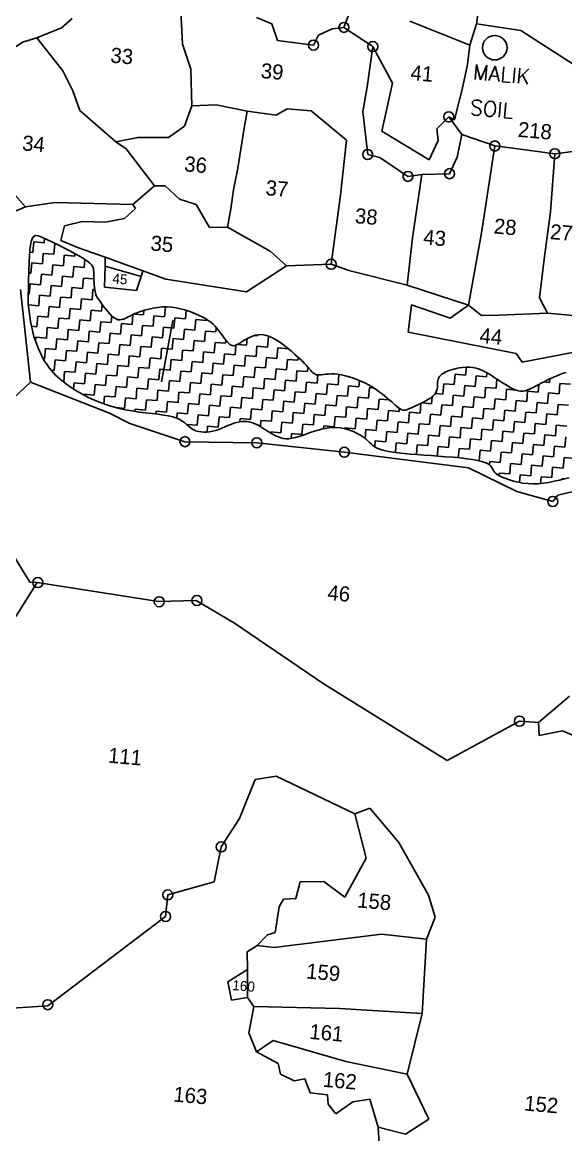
# Model space of a CAD drawing. Header units: metres. Extents: x 333510 to 337908, y 1785719 to 1790014.
# Drawn here: x 334578 to 335226, y 1787283 to 1788609 of the extents above; entities that cross this region are included whole.
import ezdxf

# ---------------------------------------------------------------- set-up
doc = ezdxf.new("R2010")
doc.units = ezdxf.units.M
doc.header["$MEASUREMENT"] = 0
for name, color, linetype in [('OFF', 1, 'Continuous'), ('POLY_HATCH', 12, 'Continuous'), ('POLY_PARCEL', 6, 'Continuous'), ('POLY_WATER', 4, 'Continuous'), ('SYM_ARROW', 1, 'Continuous'), ('TEXT_MAPIN', 7, 'Continuous'), ('TEXT_PARCEL', 7, 'Continuous')]:
    doc.layers.add(name, color=color, linetype=linetype)
doc.styles.get("Standard").update_dxf_attribs({"font": 'simplex.shx'})
doc.styles.add('TEXT_MAP', font='', dxfattribs={"height": 0.3})
doc.styles.get('TEXT_MAP').set_extended_font_data('Kruti Dev 050')

msp = doc.modelspace()

# ---------------------------------------------------------------- linework, layer by layer
for centre, radius in [((334961.3, 1788603), 5.98), ((335141.1, 1788578.8), 14.6), ((334925, 1788581.9), 5.98), ((334995.7, 1788580.1), 5.98), ((335086.2, 1788496.3), 5.98), ((335141.1, 1788461.6), 5.98), ((334989.6, 1788451.4), 5.98), ((335212.7, 1788452.4), 5.98), ((335087.2, 1788428.6), 5.98), ((335037.6, 1788425.4), 5.98), ((334946, 1788320.6), 5.98), ((334771.8, 1788109.1), 5.98), ((334857.5, 1788107.8), 5.98), ((334961.8, 1788096.5), 5.98), ((335210.2, 1788037.8), 5.98), ((334596.4, 1787941.1), 5.98), ((334741.1, 1787918.3), 5.98), ((334786, 1787919.8), 5.98), ((335170.6, 1787775.9), 5.98), ((334815, 1787626.1), 5.98), ((334751.3, 1787568.8), 5.98), ((334748.7, 1787543), 5.98), ((334608.2, 1787437.9), 5.98)]:
    msp.add_circle(centre, radius)
at = {"layer": 'OFF'}
msp.add_line((334561.5, 1788380.4), (334581.6, 1788389.2), dxfattribs=at)
at = {"layer": 'POLY_HATCH'}
for p, q in [((334590.6, 1788353), (334593.5, 1788355)), ((334593.5, 1788355), (334597.2, 1788354.6)), ((334597.2, 1788354.6), (334601.8, 1788352.6)), ((334586.9, 1788338), (334588.5, 1788347.7)), ((334588.5, 1788347.7), (334590.6, 1788353)), ((334601.8, 1788352.6), (334607.3, 1788350)), ((334607.3, 1788350), (334613.7, 1788347)), ((334613.7, 1788347), (334620.5, 1788343.7)), ((334620.5, 1788343.7), (334627.5, 1788340.2)), ((334585.9, 1788323), (334586.9, 1788338)), ((334627.5, 1788340.2), (334634.5, 1788336.6)), ((334634.5, 1788336.6), (334641, 1788333.1)), ((334641, 1788333.1), (334647, 1788329.7)), ((334647, 1788329.7), (334652, 1788326.7)), ((334585.1, 1788301.7), (334585.9, 1788323)), ((334652, 1788326.7), (334655.9, 1788324)), ((334655.9, 1788324), (334658.8, 1788321.6)), ((334658.8, 1788321.6), (334660.7, 1788319.5)), ((334660.7, 1788319.5), (334662, 1788317.5)), ((334662, 1788317.5), (334662.7, 1788315.5)), ((334662.7, 1788315.5), (334662.9, 1788313.6)), ((334584.7, 1788273.3), (334585.1, 1788301.7)), ((334662.9, 1788313.6), (334663, 1788311.5)), ((334663, 1788311.5), (334663, 1788309.3)), ((334663, 1788309.3), (334663, 1788306.8)), ((334663, 1788306.8), (334663.1, 1788304.1)), ((334663.1, 1788304.1), (334663.2, 1788301.3)), ((334663.2, 1788301.3), (334663.4, 1788298.5)), ((334663.4, 1788298.5), (334663.7, 1788295.6)), ((334663.7, 1788295.6), (334664, 1788293)), ((334664, 1788293), (334664.3, 1788290.5)), ((334664.3, 1788290.5), (334664.7, 1788288.2)), ((334664.7, 1788288.2), (334665.1, 1788286.4)), ((334665.1, 1788286.4), (334665.5, 1788284.7)), ((334665.5, 1788284.7), (334666.1, 1788283.3)), ((334666.1, 1788283.3), (334666.7, 1788281.9)), ((334666.7, 1788281.9), (334667.5, 1788280.5)), ((334667.5, 1788280.5), (334668.6, 1788278.9)), ((334668.6, 1788278.9), (334669.8, 1788277.2)), ((334669.8, 1788277.2), (334671.4, 1788275.1)), ((334671.4, 1788275.1), (334673.2, 1788272.6)), ((334587.6, 1788252.2), (334584.7, 1788273.3)), ((334673.2, 1788272.6), (334675.2, 1788269.9)), ((334675.2, 1788269.9), (334677.5, 1788267)), ((334677.5, 1788267), (334679.9, 1788264.1)), ((334679.9, 1788264.1), (334682.3, 1788261.4)), ((334682.3, 1788261.4), (334684.8, 1788258.9)), ((334707, 1788259.3), (334710.5, 1788261)), ((334710.5, 1788261), (334714.5, 1788262.6)), ((334714.5, 1788262.6), (334718.9, 1788264.3)), ((334718.9, 1788264.3), (334723.6, 1788265.8)), ((334723.6, 1788265.8), (334728.7, 1788267.2)), ((334728.7, 1788267.2), (334734, 1788268.3)), ((334734, 1788268.3), (334739.4, 1788269.2)), ((334739.4, 1788269.2), (334744.9, 1788269.7)), ((334744.9, 1788269.7), (334750.4, 1788269.8)), ((334750.4, 1788269.8), (334755.9, 1788269.4)), ((334755.9, 1788269.4), (334761.2, 1788268.7)), ((334761.2, 1788268.7), (334766.4, 1788267.6)), ((334766.4, 1788267.6), (334771.5, 1788266.3)), ((334771.5, 1788266.3), (334776.3, 1788264.7)), ((334776.3, 1788264.7), (334780.8, 1788263.1)), ((334780.8, 1788263.1), (334785, 1788261.3)), ((334785, 1788261.3), (334788.8, 1788259.6)), ((334591.8, 1788234.4), (334587.6, 1788252.2)), ((334684.8, 1788258.9), (334687.3, 1788256.9)), ((334687.3, 1788256.9), (334689.7, 1788255.4)), ((334689.7, 1788255.4), (334691.9, 1788254.5)), ((334691.9, 1788254.5), (334694.1, 1788254.3)), ((334694.1, 1788254.3), (334696.3, 1788254.6)), ((334696.3, 1788254.6), (334698.6, 1788255.3)), ((334698.6, 1788255.3), (334701.1, 1788256.4)), ((334701.1, 1788256.4), (334703.9, 1788257.8)), ((334703.9, 1788257.8), (334707, 1788259.3)), ((334788.8, 1788259.6), (334792.3, 1788257.9)), ((334792.3, 1788257.9), (334795.4, 1788256.2)), ((334795.4, 1788256.2), (334798.2, 1788254.5)), ((334798.2, 1788254.5), (334800.8, 1788252.8)), ((334800.8, 1788252.8), (334803.2, 1788251)), ((334803.2, 1788251), (334805.3, 1788249.1)), ((334805.3, 1788249.1), (334807.4, 1788247)), ((334597, 1788219.6), (334591.8, 1788234.4)), ((334807.4, 1788247), (334809.4, 1788244.8)), ((334809.4, 1788244.8), (334811.4, 1788242.4)), ((334811.4, 1788242.4), (334813.4, 1788239.8)), ((334813.4, 1788239.8), (334815.3, 1788237.2)), ((334815.3, 1788237.2), (334817.2, 1788234.6)), ((334817.2, 1788234.6), (334819, 1788232.1)), ((334848.6, 1788233.4), (334852.1, 1788234.9)), ((334852.1, 1788234.9), (334855.7, 1788236)), ((334855.7, 1788236), (334859.5, 1788236.6)), ((334859.5, 1788236.6), (334863.4, 1788236.7)), ((334863.4, 1788236.7), (334867.4, 1788236.1)), ((334867.4, 1788236.1), (334871.4, 1788234.9)), ((334871.4, 1788234.9), (334875.5, 1788233.1)), ((334819, 1788232.1), (334820.7, 1788229.8)), ((334820.7, 1788229.8), (334822.4, 1788227.8)), ((334822.4, 1788227.8), (334823.9, 1788226.1)), ((334823.9, 1788226.1), (334825.4, 1788224.8)), ((334825.4, 1788224.8), (334826.8, 1788224)), ((334826.8, 1788224), (334828.2, 1788223.6)), ((334828.2, 1788223.6), (334829.7, 1788223.5)), ((334829.7, 1788223.5), (334831.2, 1788223.8)), ((334831.2, 1788223.8), (334832.9, 1788224.5)), ((334832.9, 1788224.5), (334834.9, 1788225.4)), ((334834.9, 1788225.4), (334837.1, 1788226.7)), ((334837.1, 1788226.7), (334839.5, 1788228.3)), ((334839.5, 1788228.3), (334842.3, 1788230)), ((334842.3, 1788230), (334845.4, 1788231.7)), ((334845.4, 1788231.7), (334848.6, 1788233.4)), ((334875.5, 1788233.1), (334879.6, 1788231)), ((334879.6, 1788231), (334883.6, 1788228.4)), ((334883.6, 1788228.4), (334887.6, 1788225.6)), ((334887.6, 1788225.6), (334891.5, 1788222.6)), ((334891.5, 1788222.6), (334895.3, 1788219.6)), ((334603.2, 1788207.2), (334597, 1788219.6)), ((334895.3, 1788219.6), (334899, 1788216.5)), ((334899, 1788216.5), (334902.4, 1788213.5)), ((334902.4, 1788213.5), (334905.7, 1788210.5)), ((334905.7, 1788210.5), (334908.8, 1788207.7)), ((334610.1, 1788197), (334603.2, 1788207.2)), ((334617.6, 1788188.5), (334610.1, 1788197)), ((334908.8, 1788207.7), (334911.7, 1788204.9)), ((334911.7, 1788204.9), (334914.3, 1788202.3)), ((334914.3, 1788202.3), (334916.6, 1788199.9)), ((334916.6, 1788199.9), (334918.6, 1788197.7)), ((334918.6, 1788197.7), (334920.3, 1788195.7)), ((334920.3, 1788195.7), (334921.8, 1788194)), ((335087.8, 1788194.2), (335091.2, 1788195.3)), ((335091.2, 1788195.3), (335094.9, 1788196.2)), ((335094.9, 1788196.2), (335098.8, 1788197)), ((335098.8, 1788197), (335102.8, 1788197.6)), ((335102.8, 1788197.6), (335106.9, 1788197.9)), ((335106.9, 1788197.9), (335111, 1788197.8)), ((335111, 1788197.8), (335115, 1788197.5)), ((335115, 1788197.5), (335118.9, 1788196.7)), ((335118.9, 1788196.7), (335122.7, 1788195.5)), ((335122.7, 1788195.5), (335126.3, 1788194.1)), ((334625.4, 1788181.5), (334617.6, 1788188.5)), ((334633.6, 1788175.4), (334625.4, 1788181.5)), ((334921.8, 1788194), (334923.1, 1788192.5)), ((334923.1, 1788192.5), (334924.3, 1788191.2)), ((334924.3, 1788191.2), (334925.6, 1788190.2)), ((334925.6, 1788190.2), (334926.9, 1788189.4)), ((334926.9, 1788189.4), (334928.3, 1788188.9)), ((334928.3, 1788188.9), (334930, 1788188.7)), ((334930, 1788188.7), (334931.9, 1788188.7)), ((334931.9, 1788188.7), (334934.2, 1788188.9)), ((334934.2, 1788188.9), (334936.8, 1788189.1)), ((334936.8, 1788189.1), (334939.7, 1788189.5)), ((334939.7, 1788189.5), (334942.8, 1788189.7)), ((334942.8, 1788189.7), (334946.3, 1788189.9)), ((334946.3, 1788189.9), (334950.1, 1788189.8)), ((334950.1, 1788189.8), (334954.1, 1788189.4)), ((334954.1, 1788189.4), (334958.4, 1788188.8)), ((334958.4, 1788188.8), (334963, 1788187.7)), ((334963, 1788187.7), (334967.7, 1788186.4)), ((334967.7, 1788186.4), (334972.5, 1788184.8)), ((334972.5, 1788184.8), (334977.3, 1788183)), ((334977.3, 1788183), (334982.1, 1788181)), ((335073, 1788180.1), (335073.2, 1788181.9)), ((335073.2, 1788181.9), (335073.6, 1788183.7)), ((335073.6, 1788183.7), (335074.2, 1788185.3)), ((335074.2, 1788185.3), (335075.1, 1788186.8)), ((335075.1, 1788186.8), (335076.4, 1788188.1)), ((335076.4, 1788188.1), (335077.9, 1788189.5)), ((335077.9, 1788189.5), (335079.8, 1788190.7)), ((335079.8, 1788190.7), (335082, 1788191.9)), ((335082, 1788191.9), (335084.7, 1788193.1)), ((335084.7, 1788193.1), (335087.8, 1788194.2)), ((335126.3, 1788194.1), (335129.8, 1788192.4)), ((335129.8, 1788192.4), (335133.3, 1788190.4)), ((335133.3, 1788190.4), (335136.7, 1788188.3)), ((335136.7, 1788188.3), (335140.1, 1788186.1)), ((335140.1, 1788186.1), (335143.5, 1788183.8)), ((335143.5, 1788183.8), (335146.9, 1788181.5)), ((335146.9, 1788181.5), (335150.3, 1788179.3)), ((335199.8, 1788180.6), (335203.2, 1788182.3)), ((335203.2, 1788182.3), (335206.7, 1788184)), ((335206.7, 1788184), (335210.4, 1788185.6)), ((335210.4, 1788185.6), (335214.1, 1788187.3)), ((335214.1, 1788187.3), (335217.9, 1788188.9)), ((335217.9, 1788188.9), (335221.8, 1788190.3)), ((335221.8, 1788190.3), (335225.8, 1788191.7)), ((334641.8, 1788170), (334633.6, 1788175.4)), ((334650.1, 1788165.2), (334641.8, 1788170)), ((334982.1, 1788181), (334986.8, 1788178.8)), ((334986.8, 1788178.8), (334991.2, 1788176.4)), ((334991.2, 1788176.4), (334995.5, 1788173.9)), ((334995.5, 1788173.9), (334999.5, 1788171.3)), ((334999.5, 1788171.3), (335003.2, 1788168.7)), ((335003.2, 1788168.7), (335006.7, 1788166.1)), ((335070.8, 1788167.5), (335071.7, 1788169.6)), ((335071.7, 1788169.6), (335072.3, 1788171.8)), ((335072.3, 1788171.8), (335072.7, 1788173.9)), ((335072.7, 1788173.9), (335072.8, 1788176.1)), ((335072.8, 1788176.1), (335072.9, 1788178.1)), ((335072.9, 1788178.1), (335073, 1788180.1)), ((335150.3, 1788179.3), (335153.7, 1788177.1)), ((335153.7, 1788177.1), (335157, 1788175.1)), ((335157, 1788175.1), (335160.3, 1788173.3)), ((335160.3, 1788173.3), (335163.4, 1788171.8)), ((335163.4, 1788171.8), (335166.5, 1788170.6)), ((335166.5, 1788170.6), (335169.4, 1788169.8)), ((335169.4, 1788169.8), (335172.2, 1788169.5)), ((335172.2, 1788169.5), (335174.8, 1788169.5)), ((335174.8, 1788169.5), (335177.3, 1788169.9)), ((335177.3, 1788169.9), (335179.9, 1788170.7)), ((335179.9, 1788170.7), (335182.4, 1788171.6)), ((335182.4, 1788171.6), (335185, 1788172.8)), ((335185, 1788172.8), (335187.6, 1788174.2)), ((335187.6, 1788174.2), (335190.4, 1788175.7)), ((335190.4, 1788175.7), (335193.4, 1788177.3)), ((335193.4, 1788177.3), (335196.5, 1788178.9)), ((335196.5, 1788178.9), (335199.8, 1788180.6)), ((334658.4, 1788161), (334650.1, 1788165.2)), ((334666.8, 1788157.3), (334658.4, 1788161)), ((334675.2, 1788154.1), (334666.8, 1788157.3)), ((335006.7, 1788166.1), (335010, 1788163.5)), ((335010, 1788163.5), (335013, 1788161)), ((335013, 1788161), (335015.7, 1788158.7)), ((335015.7, 1788158.7), (335018.2, 1788156.5)), ((335018.2, 1788156.5), (335020.4, 1788154.5)), ((335052.6, 1788154.6), (335055.8, 1788156.1)), ((335055.8, 1788156.1), (335059, 1788157.8)), ((335059, 1788157.8), (335062, 1788159.6)), ((335062, 1788159.6), (335064.9, 1788161.4)), ((335064.9, 1788161.4), (335067.3, 1788163.4)), ((335067.3, 1788163.4), (335069.3, 1788165.4)), ((335069.3, 1788165.4), (335070.8, 1788167.5)), ((334683.6, 1788151.4), (334675.2, 1788154.1)), ((334692, 1788149.1), (334683.6, 1788151.4)), ((334700.4, 1788147.2), (334692, 1788149.1)), ((334708.7, 1788145.7), (334700.4, 1788147.2)), ((334716.9, 1788144.4), (334708.7, 1788145.7)), ((334724.9, 1788143.4), (334716.9, 1788144.4)), ((334732.5, 1788142.5), (334724.9, 1788143.4)), ((334739.7, 1788141.7), (334732.5, 1788142.5)), ((334746.3, 1788140.8), (334739.7, 1788141.7)), ((335020.4, 1788154.5), (335022.4, 1788152.6)), ((335022.4, 1788152.6), (335024.2, 1788151.1)), ((335024.2, 1788151.1), (335025.9, 1788149.7)), ((335025.9, 1788149.7), (335027.4, 1788148.6)), ((335027.4, 1788148.6), (335028.9, 1788147.7)), ((335028.9, 1788147.7), (335030.3, 1788147.1)), ((335030.3, 1788147.1), (335031.7, 1788146.7)), ((335031.7, 1788146.7), (335033.1, 1788146.6)), ((335033.1, 1788146.6), (335034.5, 1788146.7)), ((335034.5, 1788146.7), (335036.1, 1788147.1)), ((335036.1, 1788147.1), (335037.8, 1788147.7)), ((335037.8, 1788147.7), (335039.6, 1788148.5)), ((335039.6, 1788148.5), (335041.7, 1788149.4)), ((335041.7, 1788149.4), (335044, 1788150.5)), ((335044, 1788150.5), (335046.6, 1788151.7)), ((335046.6, 1788151.7), (335049.5, 1788153.1)), ((335049.5, 1788153.1), (335052.6, 1788154.6)), ((334752.3, 1788139.8), (334746.3, 1788140.8)), ((334757.5, 1788138.6), (334752.3, 1788139.8)), ((334761.9, 1788137.1), (334757.5, 1788138.6)), ((334765.5, 1788135.5), (334761.9, 1788137.1)), ((334768.5, 1788133.7), (334765.5, 1788135.5)), ((334771.1, 1788131.8), (334768.5, 1788133.7)), ((334773.4, 1788129.8), (334771.1, 1788131.8)), ((334775.5, 1788128), (334773.4, 1788129.8)), ((334826.6, 1788129.7), (334823, 1788128.3)), ((334830.1, 1788131), (334826.6, 1788129.7)), ((334833.4, 1788132), (334830.1, 1788131)), ((334836.6, 1788132.8), (334833.4, 1788132)), ((334839.7, 1788133.2), (334836.6, 1788132.8)), ((334842.6, 1788133.3), (334839.7, 1788133.2)), ((334845.4, 1788133.1), (334842.6, 1788133.3)), ((334848.2, 1788132.6), (334845.4, 1788133.1)), ((334850.9, 1788132), (334848.2, 1788132.6)), ((334853.5, 1788131), (334850.9, 1788132)), ((334856.2, 1788129.9), (334853.5, 1788131)), ((334858.9, 1788128.6), (334856.2, 1788129.9)), ((334861.5, 1788127.1), (334858.9, 1788128.6)), ((334777.6, 1788126.2), (334775.5, 1788128)), ((334779.8, 1788124.6), (334777.6, 1788126.2)), ((334782.2, 1788123.2), (334779.8, 1788124.6)), ((334784.9, 1788122.1), (334782.2, 1788123.2)), ((334787.8, 1788121.3), (334784.9, 1788122.1)), ((334790.9, 1788120.8), (334787.8, 1788121.3)), ((334794.1, 1788120.5), (334790.9, 1788120.8)), ((334797.5, 1788120.5), (334794.1, 1788120.5)), ((334801, 1788120.9), (334797.5, 1788120.5)), ((334804.6, 1788121.6), (334801, 1788120.9)), ((334808.3, 1788122.6), (334804.6, 1788121.6)), ((334812, 1788123.8), (334808.3, 1788122.6)), ((334815.7, 1788125.3), (334812, 1788123.8)), ((334819.4, 1788126.8), (334815.7, 1788125.3)), ((334823, 1788128.3), (334819.4, 1788126.8)), ((334864.2, 1788125.5), (334861.5, 1788127.1)), ((334866.9, 1788123.8), (334864.2, 1788125.5)), ((334869.6, 1788122.1), (334866.9, 1788123.8)), ((334872.2, 1788120.4), (334869.6, 1788122.1)), ((334874.9, 1788118.8), (334872.2, 1788120.4)), ((334877.6, 1788117.2), (334874.9, 1788118.8)), ((334880.3, 1788115.8), (334877.6, 1788117.2)), ((334883.1, 1788114.7), (334880.3, 1788115.8)), ((334908, 1788115.2), (334903.5, 1788113.9)), ((334912.9, 1788116.9), (334908, 1788115.2)), ((334918, 1788118.8), (334912.9, 1788116.9)), ((334923.4, 1788120.7), (334918, 1788118.8)), ((334928.9, 1788122.6), (334923.4, 1788120.7)), ((334934.6, 1788124.1), (334928.9, 1788122.6)), ((334940.3, 1788125.3), (334934.6, 1788124.1)), ((334946, 1788126), (334940.3, 1788125.3)), ((334951.7, 1788126), (334946, 1788126)), ((334957.3, 1788125.4), (334951.7, 1788126)), ((334962.6, 1788124.4), (334957.3, 1788125.4)), ((334967.8, 1788122.9), (334962.6, 1788124.4)), ((334972.6, 1788121.1), (334967.8, 1788122.9)), ((334977, 1788119), (334972.6, 1788121.1)), ((334980.9, 1788116.8), (334977, 1788119)), ((334984.4, 1788114.6), (334980.9, 1788116.8)), ((334886, 1788113.7), (334883.1, 1788114.7)), ((334889, 1788113), (334886, 1788113.7)), ((334892.2, 1788112.6), (334889, 1788113)), ((334895.7, 1788112.6), (334892.2, 1788112.6)), ((334899.4, 1788113.1), (334895.7, 1788112.6)), ((334903.5, 1788113.9), (334899.4, 1788113.1)), ((334987.3, 1788112.3), (334984.4, 1788114.6)), ((334989.7, 1788110.2), (334987.3, 1788112.3)), ((334991.9, 1788108.1), (334989.7, 1788110.2)), ((334994, 1788106.1), (334991.9, 1788108.1)), ((334996.2, 1788104.2), (334994, 1788106.1)), ((334998.7, 1788102.5), (334996.2, 1788104.2)), ((335001.6, 1788101), (334998.7, 1788102.5)), ((335005.1, 1788099.6), (335001.6, 1788101)), ((335009.3, 1788098.4), (335005.1, 1788099.6)), ((335014.2, 1788097.3), (335009.3, 1788098.4)), ((335019.8, 1788096.4), (335014.2, 1788097.3)), ((335026.1, 1788095.6), (335019.8, 1788096.4)), ((335032.9, 1788095), (335026.1, 1788095.6)), ((335040.2, 1788094.3), (335032.9, 1788095)), ((335048.1, 1788093.7), (335040.2, 1788094.3)), ((335056.4, 1788093.1), (335048.1, 1788093.7)), ((335065.1, 1788092.5), (335056.4, 1788093.1)), ((335074, 1788091.9), (335065.1, 1788092.5)), ((335082.9, 1788091.2), (335074, 1788091.9)), ((335091.6, 1788090.5), (335082.9, 1788091.2)), ((335100, 1788089.7), (335091.6, 1788090.5)), ((335107.7, 1788088.8), (335100, 1788089.7)), ((335114.7, 1788087.8), (335107.7, 1788088.8)), ((335120.6, 1788086.7), (335114.7, 1788087.8)), ((335125.5, 1788085.6), (335120.6, 1788086.7)), ((335129.3, 1788084.3), (335125.5, 1788085.6)), ((335132.3, 1788083), (335129.3, 1788084.3)), ((335134.5, 1788081.7), (335132.3, 1788083)), ((335136.1, 1788080.3), (335134.5, 1788081.7)), ((335137.2, 1788078.9), (335136.1, 1788080.3)), ((335138, 1788077.5), (335137.2, 1788078.9)), ((335138.7, 1788076.2), (335138, 1788077.5)), ((335139.3, 1788075), (335138.7, 1788076.2)), ((335140, 1788073.8), (335139.3, 1788075)), ((335140.9, 1788072.6), (335140, 1788073.8)), ((335142, 1788071.5), (335140.9, 1788072.6)), ((335143.5, 1788070.3), (335142, 1788071.5)), ((335145.3, 1788069), (335143.5, 1788070.3)), ((335147.7, 1788067.8), (335145.3, 1788069)), ((335150.7, 1788066.4), (335147.7, 1788067.8)), ((335154.4, 1788065), (335150.7, 1788066.4)), ((335158.7, 1788063.5), (335154.4, 1788065)), ((335163.5, 1788062.1), (335158.7, 1788063.5)), ((335168.8, 1788060.8), (335163.5, 1788062.1)), ((335218.2, 1788063.4), (335212, 1788061.9)), ((335224.1, 1788064.8), (335218.2, 1788063.4)), ((335229.8, 1788066), (335224.1, 1788064.8)), ((335174.4, 1788059.8), (335168.8, 1788060.8)), ((335180.4, 1788059.1), (335174.4, 1788059.8)), ((335186.6, 1788058.7), (335180.4, 1788059.1)), ((335192.9, 1788058.9), (335186.6, 1788058.7)), ((335199.3, 1788059.5), (335192.9, 1788058.9)), ((335205.7, 1788060.6), (335199.3, 1788059.5)), ((335212, 1788061.9), (335205.7, 1788060.6))]:
    msp.add_line(p, q, dxfattribs=at)
at = {"layer": 'POLY_HATCH', "linetype": 'Continuous'}
for p, q in [((334590.4, 1788334.7), (334591.5, 1788347.2)), ((334591.5, 1788347.2), (334604, 1788346.1)), ((334604, 1788346.1), (334604.5, 1788351.4)), ((334615.4, 1788332.5), (334616.5, 1788345)), ((334616.5, 1788345), (334618, 1788344.9)), ((334586.7, 1788335.1), (334590.4, 1788334.7)), ((334601.8, 1788321.1), (334602.9, 1788333.6)), ((334602.9, 1788333.6), (334615.4, 1788332.5)), ((334626.8, 1788318.9), (334627.9, 1788331.4)), ((334627.9, 1788331.4), (334640.4, 1788330.3)), ((334640.4, 1788330.3), (334640.6, 1788333.3)), ((334588.2, 1788309.8), (334589.3, 1788322.2)), ((334589.3, 1788322.2), (334601.8, 1788321.1)), ((334613.2, 1788307.5), (334614.3, 1788320)), ((334614.3, 1788320), (334626.8, 1788318.9)), ((334638.2, 1788305.3), (334639.3, 1788317.8)), ((334639.3, 1788317.8), (334651.8, 1788316.7)), ((334651.8, 1788316.7), (334652.6, 1788326.2)), ((334585.4, 1788310), (334588.2, 1788309.8)), ((334599.6, 1788296.2), (334600.7, 1788308.6)), ((334600.7, 1788308.6), (334613.2, 1788307.5)), ((334624.6, 1788294), (334625.7, 1788306.4)), ((334625.7, 1788306.4), (334638.2, 1788305.3)), ((334649.6, 1788291.7), (334650.7, 1788304.2)), ((334650.7, 1788304.2), (334663.1, 1788303.1)), ((334586, 1788284.8), (334587.1, 1788297.3)), ((334587.1, 1788297.3), (334599.6, 1788296.2)), ((334611, 1788282.6), (334612.1, 1788295.1)), ((334612.1, 1788295.1), (334624.6, 1788294)), ((334636, 1788280.4), (334637.1, 1788292.9)), ((334637.1, 1788292.9), (334649.6, 1788291.7)), ((334661, 1788278.2), (334662.1, 1788290.6)), ((334662.1, 1788290.6), (334664.3, 1788290.5)), ((334584.9, 1788284.9), (334586, 1788284.8)), ((334597.4, 1788271.2), (334598.5, 1788283.7)), ((334598.5, 1788283.7), (334611, 1788282.6)), ((334622.4, 1788269), (334623.5, 1788281.5)), ((334623.5, 1788281.5), (334636, 1788280.4)), ((334647.4, 1788266.8), (334648.5, 1788279.3)), ((334648.5, 1788279.3), (334661, 1788278.2)), ((334584.9, 1788272.3), (334597.4, 1788271.2)), ((334584.9, 1788271.9), (334584.9, 1788272.3)), ((334608.8, 1788257.6), (334609.9, 1788270.1)), ((334609.9, 1788270.1), (334622.4, 1788269)), ((334633.8, 1788255.4), (334634.9, 1788267.9)), ((334634.9, 1788267.9), (334647.4, 1788266.8)), ((334658.8, 1788253.2), (334659.9, 1788265.7)), ((334659.9, 1788265.7), (334672.4, 1788264.6)), ((334672.4, 1788264.6), (334673.1, 1788272.7)), ((334710.9, 1788261.2), (334722.3, 1788260.2)), ((334722.3, 1788260.2), (334722.8, 1788265.5)), ((334747.3, 1788257.9), (334748.4, 1788269.7)), ((334772.3, 1788255.7), (334773.2, 1788265.7)), ((334595.2, 1788246.2), (334596.3, 1788258.7)), ((334596.3, 1788258.7), (334608.8, 1788257.6)), ((334620.2, 1788244), (334621.3, 1788256.5)), ((334621.3, 1788256.5), (334633.8, 1788255.4)), ((334645.2, 1788241.8), (334646.3, 1788254.3)), ((334646.3, 1788254.3), (334658.8, 1788253.2)), ((334670.2, 1788239.6), (334671.3, 1788252.1)), ((334671.3, 1788252.1), (334683.8, 1788251)), ((334683.8, 1788251), (334684.5, 1788259.2)), ((334695.1, 1788237.4), (334696.2, 1788249.9)), ((334696.2, 1788249.9), (334708.7, 1788248.8)), ((334708.7, 1788248.8), (334709.8, 1788260.6)), ((334733.7, 1788246.6), (334734.8, 1788259.1)), ((334734.8, 1788259.1), (334747.3, 1788257.9)), ((334758.7, 1788244.4), (334759.8, 1788256.8)), ((334759.8, 1788256.8), (334772.3, 1788255.7)), ((334783.7, 1788242.2), (334784.8, 1788254.6)), ((334784.8, 1788254.6), (334797.3, 1788253.5)), ((334797.3, 1788253.5), (334797.4, 1788255)), ((334588.9, 1788246.7), (334595.2, 1788246.2)), ((334606.6, 1788232.6), (334607.7, 1788245.1)), ((334607.7, 1788245.1), (334620.2, 1788244)), ((334631.6, 1788230.4), (334632.7, 1788242.9)), ((334632.7, 1788242.9), (334645.2, 1788241.8)), ((334656.6, 1788228.2), (334657.7, 1788240.7)), ((334657.7, 1788240.7), (334670.2, 1788239.6)), ((334681.5, 1788226), (334682.6, 1788238.5)), ((334682.6, 1788238.5), (334695.1, 1788237.4)), ((334706.5, 1788223.8), (334707.6, 1788236.3)), ((334707.6, 1788236.3), (334720.1, 1788235.2)), ((334720.1, 1788235.2), (334721.2, 1788247.7)), ((334721.2, 1788247.7), (334733.7, 1788246.6)), ((334745.1, 1788233), (334746.2, 1788245.5)), ((334746.2, 1788245.5), (334758.7, 1788244.4)), ((334770.1, 1788230.8), (334771.2, 1788243.3)), ((334771.2, 1788243.3), (334783.7, 1788242.2)), ((334795.1, 1788228.6), (334796.2, 1788241)), ((334796.2, 1788241), (334808.7, 1788239.9)), ((334808.7, 1788239.9), (334809.1, 1788245.1)), ((334855.3, 1788235.8), (334858.7, 1788235.5)), ((334858.7, 1788235.5), (334858.7, 1788236.5)), ((334870.1, 1788221.9), (334871.2, 1788234.4)), ((334871.2, 1788234.4), (334872.8, 1788234.3)), ((334593.7, 1788229.1), (334594.1, 1788233.7)), ((334594.1, 1788233.7), (334606.6, 1788232.6)), ((334618, 1788219), (334619.1, 1788231.5)), ((334619.1, 1788231.5), (334631.6, 1788230.4)), ((334643, 1788216.8), (334644.1, 1788229.3)), ((334644.1, 1788229.3), (334656.6, 1788228.2)), ((334668, 1788214.6), (334669.1, 1788227.1)), ((334669.1, 1788227.1), (334681.5, 1788226)), ((334692.9, 1788212.4), (334694, 1788224.9)), ((334694, 1788224.9), (334706.5, 1788223.8)), ((334717.9, 1788210.2), (334719, 1788222.7)), ((334719, 1788222.7), (334731.5, 1788221.6)), ((334731.5, 1788221.6), (334732.6, 1788234.1)), ((334732.6, 1788234.1), (334745.1, 1788233)), ((334756.5, 1788219.4), (334757.6, 1788231.9)), ((334757.6, 1788231.9), (334770.1, 1788230.8)), ((334781.5, 1788217.2), (334782.6, 1788229.7)), ((334782.6, 1788229.7), (334795.1, 1788228.6)), ((334806.5, 1788215), (334807.6, 1788227.5)), ((334807.6, 1788227.5), (334820.1, 1788226.4)), ((334820.1, 1788226.4), (334820.4, 1788230.2)), ((334831.5, 1788212.8), (334832.5, 1788224.3)), ((334834.2, 1788225.1), (334845.1, 1788224.1)), ((334845.1, 1788224.1), (334845.8, 1788231.9)), ((334856.5, 1788210.6), (334857.6, 1788223)), ((334857.6, 1788223), (334870.1, 1788221.9)), ((334604.4, 1788207.6), (334605.5, 1788220.1)), ((334605.5, 1788220.1), (334618, 1788219)), ((334629.4, 1788205.4), (334630.5, 1788217.9)), ((334630.5, 1788217.9), (334643, 1788216.8)), ((334654.4, 1788203.2), (334655.5, 1788215.7)), ((334655.5, 1788215.7), (334668, 1788214.6)), ((334679.3, 1788201), (334680.4, 1788213.5)), ((334680.4, 1788213.5), (334692.9, 1788212.4)), ((334704.3, 1788198.8), (334705.4, 1788211.3)), ((334705.4, 1788211.3), (334717.9, 1788210.2)), ((334729.3, 1788196.6), (334730.4, 1788209.1)), ((334730.4, 1788209.1), (334742.9, 1788208)), ((334742.9, 1788208), (334744, 1788220.5)), ((334744, 1788220.5), (334756.5, 1788219.4)), ((334767.9, 1788205.8), (334769, 1788218.3)), ((334769, 1788218.3), (334781.5, 1788217.2)), ((334792.9, 1788203.6), (334794, 1788216.1)), ((334794, 1788216.1), (334806.5, 1788215)), ((334817.9, 1788201.4), (334819, 1788213.9)), ((334819, 1788213.9), (334831.5, 1788212.8)), ((334842.9, 1788199.2), (334844, 1788211.7)), ((334844, 1788211.7), (334856.5, 1788210.6)), ((334867.9, 1788197), (334869, 1788209.5)), ((334869, 1788209.5), (334881.4, 1788208.4)), ((334881.4, 1788208.4), (334882.5, 1788220.8)), ((334882.5, 1788220.8), (334895, 1788219.7)), ((334895, 1788219.7), (334895, 1788219.8)), ((334906.4, 1788206.1), (334906.7, 1788209.6)), ((334602.9, 1788207.7), (334604.4, 1788207.6)), ((334615.8, 1788194), (334616.9, 1788206.5)), ((334616.9, 1788206.5), (334629.4, 1788205.4)), ((334640.8, 1788191.8), (334641.9, 1788204.3)), ((334641.9, 1788204.3), (334654.4, 1788203.2)), ((334665.7, 1788189.6), (334666.9, 1788202.1)), ((334666.9, 1788202.1), (334679.3, 1788201)), ((334690.7, 1788187.4), (334691.8, 1788199.9)), ((334691.8, 1788199.9), (334704.3, 1788198.8)), ((334715.7, 1788185.2), (334716.8, 1788197.7)), ((334716.8, 1788197.7), (334729.3, 1788196.6)), ((334740.7, 1788183), (334741.8, 1788195.5)), ((334741.8, 1788195.5), (334754.3, 1788194.4)), ((334754.3, 1788194.4), (334755.4, 1788206.9)), ((334755.4, 1788206.9), (334767.9, 1788205.8)), ((334779.3, 1788192.2), (334780.4, 1788204.7)), ((334780.4, 1788204.7), (334792.9, 1788203.6)), ((334804.3, 1788190), (334805.4, 1788202.5)), ((334805.4, 1788202.5), (334817.9, 1788201.4)), ((334829.3, 1788187.8), (334830.4, 1788200.3)), ((334830.4, 1788200.3), (334842.9, 1788199.2)), ((334854.3, 1788185.6), (334855.4, 1788198.1)), ((334855.4, 1788198.1), (334867.9, 1788197)), ((334879.2, 1788183.4), (334880.3, 1788195.9)), ((334880.3, 1788195.9), (334892.8, 1788194.8)), ((334892.8, 1788194.8), (334893.9, 1788207.2)), ((334893.9, 1788207.2), (334906.4, 1788206.1)), ((334917.8, 1788192.6), (334918.3, 1788198)), ((335106.3, 1788188.5), (335107.2, 1788197.9)), ((334612.5, 1788194.3), (334615.8, 1788194)), ((334627.2, 1788180.4), (334628.3, 1788192.9)), ((334628.3, 1788192.9), (334640.8, 1788191.8)), ((334652.2, 1788178.2), (334653.3, 1788190.7)), ((334653.3, 1788190.7), (334665.7, 1788189.6)), ((334677.1, 1788176), (334678.2, 1788188.5)), ((334678.2, 1788188.5), (334690.7, 1788187.4)), ((334702.1, 1788173.8), (334703.2, 1788186.3)), ((334703.2, 1788186.3), (334715.7, 1788185.2)), ((334727.1, 1788171.6), (334728.2, 1788184.1)), ((334728.2, 1788184.1), (334740.7, 1788183)), ((334752.1, 1788169.4), (334753.2, 1788181.9)), ((334753.2, 1788181.9), (334765.7, 1788180.8)), ((334765.7, 1788180.8), (334766.8, 1788193.3)), ((334766.8, 1788193.3), (334779.3, 1788192.2)), ((334790.7, 1788178.6), (334791.8, 1788191.1)), ((334791.8, 1788191.1), (334804.3, 1788190)), ((334815.7, 1788176.4), (334816.8, 1788188.9)), ((334816.8, 1788188.9), (334829.3, 1788187.8)), ((334840.7, 1788174.2), (334841.8, 1788186.7)), ((334841.8, 1788186.7), (334854.3, 1788185.6)), ((334865.6, 1788172), (334866.7, 1788184.5)), ((334866.7, 1788184.5), (334879.2, 1788183.4)), ((334890.6, 1788169.8), (334891.7, 1788182.3)), ((334891.7, 1788182.3), (334904.2, 1788181.2)), ((334904.2, 1788181.2), (334905.3, 1788193.7)), ((334905.3, 1788193.7), (334917.8, 1788192.6)), ((334929.2, 1788179), (334930.1, 1788188.7)), ((334954.2, 1788176.8), (334955.3, 1788189.2)), ((334955.3, 1788189.2), (334955.3, 1788189.2)), ((334979.2, 1788174.6), (334979.8, 1788181.9)), ((335080, 1788190.8), (335081.3, 1788190.7)), ((335081.3, 1788190.7), (335081.4, 1788191.6)), ((335092.7, 1788177.1), (335093.8, 1788189.6)), ((335093.8, 1788189.6), (335106.3, 1788188.5)), ((335117.7, 1788174.9), (335118.8, 1788187.4)), ((335118.8, 1788187.4), (335131.3, 1788186.3)), ((335131.3, 1788186.3), (335131.8, 1788191.3)), ((335142.7, 1788172.7), (335143.7, 1788183.7)), ((335206.3, 1788179.7), (335206.7, 1788183.9)), ((334626.8, 1788180.4), (334627.2, 1788180.4)), ((334639, 1788171.8), (334639.7, 1788179.3)), ((334639.7, 1788179.3), (334652.2, 1788178.2)), ((334663.5, 1788164.6), (334664.6, 1788177.1)), ((334664.6, 1788177.1), (334677.1, 1788176)), ((334688.5, 1788162.4), (334689.6, 1788174.9)), ((334689.6, 1788174.9), (334702.1, 1788173.8)), ((334713.5, 1788160.2), (334714.6, 1788172.7)), ((334714.6, 1788172.7), (334727.1, 1788171.6)), ((334738.5, 1788158), (334739.6, 1788170.5)), ((334739.6, 1788170.5), (334752.1, 1788169.4)), ((334763.5, 1788155.8), (334764.6, 1788168.3)), ((334764.6, 1788168.3), (334777.1, 1788167.2)), ((334777.1, 1788167.2), (334778.2, 1788179.7)), ((334778.2, 1788179.7), (334790.7, 1788178.6)), ((334802.1, 1788165), (334803.2, 1788177.5)), ((334803.2, 1788177.5), (334815.7, 1788176.4)), ((334827.1, 1788162.8), (334828.2, 1788175.3)), ((334828.2, 1788175.3), (334840.7, 1788174.2)), ((334852.1, 1788160.6), (334853.2, 1788173.1)), ((334853.2, 1788173.1), (334865.6, 1788172)), ((334877, 1788158.4), (334878.1, 1788170.9)), ((334878.1, 1788170.9), (334890.6, 1788169.8)), ((334902, 1788156.2), (334903.1, 1788168.7)), ((334903.1, 1788168.7), (334915.6, 1788167.6)), ((334915.6, 1788167.6), (334916.7, 1788180.1)), ((334916.7, 1788180.1), (334929.2, 1788179)), ((334940.6, 1788165.4), (334941.7, 1788177.9)), ((334941.7, 1788177.9), (334954.2, 1788176.8)), ((334965.6, 1788163.2), (334966.7, 1788175.7)), ((334966.7, 1788175.7), (334979.2, 1788174.6)), ((334990.6, 1788161), (334991.7, 1788173.5)), ((334991.7, 1788173.5), (334996.9, 1788173)), ((335079.1, 1788165.7), (335080.2, 1788178.2)), ((335080.2, 1788178.2), (335092.7, 1788177.1)), ((335104.1, 1788163.5), (335105.2, 1788176)), ((335105.2, 1788176), (335117.7, 1788174.9)), ((335129.1, 1788161.3), (335130.2, 1788173.8)), ((335130.2, 1788173.8), (335142.7, 1788172.7)), ((335154.1, 1788159.1), (335155.2, 1788171.6)), ((335155.2, 1788171.6), (335166.5, 1788170.6)), ((335179.1, 1788156.9), (335180.2, 1788169.4)), ((335180.2, 1788169.4), (335192.7, 1788168.3)), ((335192.7, 1788168.3), (335193.5, 1788177.3)), ((335199.3, 1788180.3), (335206.3, 1788179.7)), ((335217.7, 1788166.1), (335218.8, 1788178.6)), ((335218.8, 1788178.6), (335231.3, 1788177.5)), ((334651, 1788164.8), (334651.1, 1788165.7)), ((334651.1, 1788165.7), (334663.5, 1788164.6)), ((334675.2, 1788154.1), (334676, 1788163.5)), ((334676, 1788163.5), (334688.5, 1788162.4)), ((334699.9, 1788148.8), (334701, 1788161.3)), ((334701, 1788161.3), (334713.5, 1788160.2)), ((334724.9, 1788146.6), (334726, 1788159.1)), ((334726, 1788159.1), (334738.5, 1788158)), ((334749.9, 1788144.4), (334751, 1788156.9)), ((334751, 1788156.9), (334763.5, 1788155.8)), ((334788.5, 1788153.6), (334789.6, 1788166.1)), ((334789.6, 1788166.1), (334802.1, 1788165)), ((334813.5, 1788151.4), (334814.6, 1788163.9)), ((334814.6, 1788163.9), (334827.1, 1788162.8)), ((334838.5, 1788149.2), (334839.6, 1788161.7)), ((334839.6, 1788161.7), (334852.1, 1788160.6)), ((334863.4, 1788147), (334864.5, 1788159.5)), ((334864.5, 1788159.5), (334877, 1788158.4)), ((334888.4, 1788144.8), (334889.5, 1788157.3)), ((334889.5, 1788157.3), (334902, 1788156.2)), ((334913.4, 1788142.6), (334914.5, 1788155.1)), ((334914.5, 1788155.1), (334927, 1788154)), ((334927, 1788154), (334928.1, 1788166.5)), ((334928.1, 1788166.5), (334940.6, 1788165.4)), ((334952, 1788151.8), (334953.1, 1788164.3)), ((334953.1, 1788164.3), (334965.6, 1788163.2)), ((334977, 1788149.6), (334978.1, 1788162.1)), ((334978.1, 1788162.1), (334990.6, 1788161)), ((335002, 1788147.4), (335003.1, 1788159.9)), ((335003.1, 1788159.9), (335015.6, 1788158.8)), ((335015.6, 1788158.8), (335015.6, 1788158.8)), ((335054.2, 1788155.3), (335065.5, 1788154.3)), ((335065.5, 1788154.3), (335066.3, 1788162.6)), ((335070.1, 1788166.5), (335079.1, 1788165.7)), ((335090.5, 1788152.1), (335091.6, 1788164.6)), ((335091.6, 1788164.6), (335104.1, 1788163.5)), ((335115.5, 1788149.9), (335116.6, 1788162.4)), ((335116.6, 1788162.4), (335129.1, 1788161.3)), ((335140.5, 1788147.7), (335141.6, 1788160.2)), ((335141.6, 1788160.2), (335154.1, 1788159.1)), ((335165.5, 1788145.5), (335166.6, 1788158)), ((335166.6, 1788158), (335179.1, 1788156.9)), ((335190.5, 1788143.3), (335191.6, 1788155.8)), ((335191.6, 1788155.8), (335204.1, 1788154.7)), ((335204.1, 1788154.7), (335205.2, 1788167.2)), ((335205.2, 1788167.2), (335217.7, 1788166.1)), ((334689.6, 1788149.7), (334699.9, 1788148.8)), ((334712.2, 1788145.1), (334712.4, 1788147.7)), ((334712.4, 1788147.7), (334724.9, 1788146.6)), ((334737.1, 1788142), (334737.4, 1788145.5)), ((334737.4, 1788145.5), (334749.9, 1788144.4)), ((334761.9, 1788137.1), (334762.4, 1788143.3)), ((334762.4, 1788143.3), (334774.9, 1788142.2)), ((334774.9, 1788142.2), (334776, 1788154.7)), ((334776, 1788154.7), (334788.5, 1788153.6)), ((334799.9, 1788140), (334801, 1788152.5)), ((334801, 1788152.5), (334813.5, 1788151.4)), ((334824.9, 1788137.8), (334826, 1788150.3)), ((334826, 1788150.3), (334838.5, 1788149.2)), ((334849.8, 1788135.6), (334851, 1788148.1)), ((334851, 1788148.1), (334863.4, 1788147)), ((334874.8, 1788133.4), (334875.9, 1788145.9)), ((334875.9, 1788145.9), (334888.4, 1788144.8)), ((334899.8, 1788131.2), (334900.9, 1788143.7)), ((334900.9, 1788143.7), (334913.4, 1788142.6)), ((334938.4, 1788140.4), (334939.5, 1788152.9)), ((334939.5, 1788152.9), (334952, 1788151.8)), ((334963.4, 1788138.2), (334964.5, 1788150.7)), ((334964.5, 1788150.7), (334977, 1788149.6)), ((334988.4, 1788136), (334989.5, 1788148.5)), ((334989.5, 1788148.5), (335002, 1788147.4)), ((335013.4, 1788133.8), (335014.5, 1788146.3)), ((335014.5, 1788146.3), (335027, 1788145.2)), ((335027, 1788145.2), (335027.3, 1788148.7)), ((335038.4, 1788131.6), (335039.5, 1788144.1)), ((335039.5, 1788144.1), (335052, 1788143)), ((335052, 1788143), (335053, 1788154.8)), ((335063.3, 1788129.4), (335064.4, 1788141.9)), ((335064.4, 1788141.9), (335076.9, 1788140.8)), ((335076.9, 1788140.8), (335078, 1788153.2)), ((335078, 1788153.2), (335090.5, 1788152.1)), ((335101.9, 1788138.5), (335103, 1788151)), ((335103, 1788151), (335115.5, 1788149.9)), ((335126.9, 1788136.3), (335128, 1788148.8)), ((335128, 1788148.8), (335140.5, 1788147.7)), ((335151.9, 1788134.1), (335153, 1788146.6)), ((335153, 1788146.6), (335165.5, 1788145.5)), ((335176.9, 1788131.9), (335178, 1788144.4)), ((335178, 1788144.4), (335190.5, 1788143.3)), ((335201.9, 1788129.7), (335203, 1788142.2)), ((335203, 1788142.2), (335215.5, 1788141.1)), ((335215.5, 1788141.1), (335216.6, 1788153.6)), ((335216.6, 1788153.6), (335229.1, 1788152.5)), ((334773.8, 1788129.7), (334786.3, 1788128.6)), ((334773.8, 1788129.5), (334773.8, 1788129.7)), ((334786.3, 1788128.6), (334787.4, 1788141.1)), ((334787.4, 1788141.1), (334799.9, 1788140)), ((334811.3, 1788126.4), (334812.4, 1788138.9)), ((334812.4, 1788138.9), (334824.9, 1788137.8)), ((334837, 1788132.8), (334837.4, 1788136.7)), ((334837.4, 1788136.7), (334849.8, 1788135.6)), ((334861.7, 1788127), (334862.3, 1788134.5)), ((334862.3, 1788134.5), (334874.8, 1788133.4)), ((334886.2, 1788119.8), (334887.3, 1788132.3)), ((334887.3, 1788132.3), (334899.8, 1788131.2)), ((334911.2, 1788117.6), (334912.3, 1788130.1)), ((334912.3, 1788130.1), (334924.8, 1788129)), ((334924.8, 1788129), (334925.9, 1788141.5)), ((334925.9, 1788141.5), (334938.4, 1788140.4)), ((334949.8, 1788126.8), (334950.9, 1788139.3)), ((334950.9, 1788139.3), (334963.4, 1788138.2)), ((334974.8, 1788124.6), (334975.9, 1788137.1)), ((334975.9, 1788137.1), (334988.4, 1788136)), ((334999.8, 1788122.4), (335000.9, 1788134.9)), ((335000.9, 1788134.9), (335013.4, 1788133.8)), ((335024.8, 1788120.2), (335025.9, 1788132.7)), ((335025.9, 1788132.7), (335038.4, 1788131.6)), ((335049.7, 1788118), (335050.8, 1788130.5)), ((335050.8, 1788130.5), (335063.3, 1788129.4)), ((335088.3, 1788127.2), (335089.4, 1788139.7)), ((335089.4, 1788139.7), (335101.9, 1788138.5)), ((335113.3, 1788125), (335114.4, 1788137.4)), ((335114.4, 1788137.4), (335126.9, 1788136.3)), ((335138.3, 1788122.8), (335139.4, 1788135.2)), ((335139.4, 1788135.2), (335151.9, 1788134.1)), ((335163.3, 1788120.5), (335164.4, 1788133)), ((335164.4, 1788133), (335176.9, 1788131.9)), ((335188.3, 1788118.3), (335189.4, 1788130.8)), ((335189.4, 1788130.8), (335201.9, 1788129.7)), ((335213.3, 1788116.1), (335214.4, 1788128.6)), ((335214.4, 1788128.6), (335226.9, 1788127.5)), ((334798.2, 1788120.6), (334798.8, 1788127.5)), ((334798.8, 1788127.5), (334811.3, 1788126.4)), ((334873.6, 1788119.6), (334873.7, 1788120.9)), ((334873.7, 1788120.9), (334886.2, 1788119.8)), ((334898.2, 1788112.9), (334898.7, 1788118.7)), ((334898.7, 1788118.7), (334911.2, 1788117.6)), ((334937, 1788124.7), (334937.3, 1788127.9)), ((334937.3, 1788127.9), (334949.8, 1788126.8)), ((334962.2, 1788124.5), (334962.3, 1788125.7)), ((334962.3, 1788125.7), (334974.8, 1788124.6)), ((334986.4, 1788113), (334987.3, 1788123.5)), ((334987.3, 1788123.5), (334999.8, 1788122.4)), ((335011.2, 1788108.8), (335012.3, 1788121.3)), ((335012.3, 1788121.3), (335024.8, 1788120.2)), ((335036.2, 1788106.6), (335037.3, 1788119.1)), ((335037.3, 1788119.1), (335049.7, 1788118)), ((335061.1, 1788104.4), (335062.2, 1788116.9)), ((335062.2, 1788116.9), (335074.7, 1788115.8)), ((335074.7, 1788115.8), (335075.8, 1788128.3)), ((335075.8, 1788128.3), (335088.3, 1788127.2)), ((335099.7, 1788113.6), (335100.8, 1788126.1)), ((335100.8, 1788126.1), (335113.3, 1788125)), ((335124.7, 1788111.4), (335125.8, 1788123.9)), ((335125.8, 1788123.9), (335138.3, 1788122.8)), ((335149.7, 1788109.2), (335150.8, 1788121.6)), ((335150.8, 1788121.6), (335163.3, 1788120.5)), ((335174.7, 1788107), (335175.8, 1788119.4)), ((335175.8, 1788119.4), (335188.3, 1788118.3)), ((335199.7, 1788104.7), (335200.8, 1788117.2)), ((335200.8, 1788117.2), (335213.3, 1788116.1)), ((334998.1, 1788103), (334998.7, 1788109.9)), ((334998.7, 1788109.9), (335011.2, 1788108.8)), ((335022.6, 1788096.1), (335023.7, 1788107.7)), ((335023.7, 1788107.7), (335036.2, 1788106.6)), ((335047.6, 1788093.8), (335048.6, 1788105.5)), ((335048.6, 1788105.5), (335061.1, 1788104.4)), ((335072.6, 1788092), (335073.6, 1788103.3)), ((335073.6, 1788103.3), (335086.1, 1788102.2)), ((335086.1, 1788102.2), (335087.2, 1788114.7)), ((335087.2, 1788114.7), (335099.7, 1788113.6)), ((335111.1, 1788100), (335112.2, 1788112.5)), ((335112.2, 1788112.5), (335124.7, 1788111.4)), ((335136.1, 1788097.8), (335137.2, 1788110.3)), ((335137.2, 1788110.3), (335149.7, 1788109.2)), ((335161.1, 1788095.6), (335162.2, 1788108.1)), ((335162.2, 1788108.1), (335174.7, 1788107)), ((335186.1, 1788093.4), (335187.2, 1788105.9)), ((335187.2, 1788105.9), (335199.7, 1788104.7)), ((335211.1, 1788091.2), (335212.2, 1788103.6)), ((335212.2, 1788103.6), (335224.7, 1788102.5)), ((335224.7, 1788102.5), (335225.8, 1788115)), ((335097.6, 1788089.9), (335098.6, 1788101.1)), ((335098.6, 1788101.1), (335111.1, 1788100)), ((335122.5, 1788086.4), (335123.6, 1788098.9)), ((335123.6, 1788098.9), (335136.1, 1788097.8)), ((335147.5, 1788084.2), (335148.6, 1788096.7)), ((335148.6, 1788096.7), (335161.1, 1788095.6)), ((335172.5, 1788082), (335173.6, 1788094.5)), ((335173.6, 1788094.5), (335186.1, 1788093.4)), ((335197.5, 1788079.8), (335198.6, 1788092.3)), ((335198.6, 1788092.3), (335211.1, 1788091.2)), ((335222.5, 1788077.6), (335223.6, 1788090.1)), ((335223.6, 1788090.1), (335236.1, 1788089)), ((335122.1, 1788086.4), (335122.5, 1788086.4)), ((335134.7, 1788081.5), (335135, 1788085.3)), ((335135, 1788085.3), (335147.5, 1788084.2)), ((335158.9, 1788070.6), (335160, 1788083.1)), ((335160, 1788083.1), (335172.5, 1788082)), ((335183.9, 1788068.4), (335185, 1788080.9)), ((335185, 1788080.9), (335197.5, 1788079.8)), ((335208.9, 1788066.2), (335210, 1788078.7)), ((335210, 1788078.7), (335222.5, 1788077.6)), ((335146.1, 1788068.6), (335146.4, 1788071.7)), ((335146.4, 1788071.7), (335158.9, 1788070.6)), ((335170.6, 1788060.5), (335171.4, 1788069.5)), ((335171.4, 1788069.5), (335183.9, 1788068.4)), ((335195.7, 1788059.2), (335196.4, 1788067.3)), ((335196.4, 1788067.3), (335208.9, 1788066.2)), ((335221.3, 1788064.1), (335221.4, 1788065.1)), ((335221.4, 1788065.1), (335224.2, 1788064.8))]:
    msp.add_line(p, q, dxfattribs=at)
at = {"layer": 'POLY_PARCEL'}
for p, q in [((334991.7, 1788682.8), (334961.3, 1788603)), ((335119.1, 1788607.2), (335127.5, 1788668.9)), ((334768.9, 1788582.9), (334765.9, 1788646.9)), ((334637.2, 1788613.6), (334624.6, 1788602.5)), ((334875.5, 1788607.3), (334857.2, 1788614.9)), ((334882.2, 1788587.4), (334875.5, 1788607.3)), ((335039.7, 1788610.5), (335111.3, 1788581.7)), ((335111.3, 1788581.7), (335119.1, 1788607.2)), ((335119.1, 1788607.2), (335172.3, 1788599.1)), ((334624.6, 1788602.5), (334595.1, 1788590.6)), ((334931, 1788593.7), (334925, 1788581.9)), ((334947.1, 1788601.1), (334931, 1788593.7)), ((334961.3, 1788603), (334947.1, 1788601.1)), ((334961.3, 1788603), (334995.7, 1788580.1)), ((335172.3, 1788599.1), (335235.9, 1788558.4)), ((334578.2, 1788585.5), (334560.9, 1788574)), ((334595.1, 1788590.6), (334578.2, 1788585.5)), ((334595.1, 1788590.6), (334595.1, 1788590.6)), ((334595.1, 1788590.6), (334626.1, 1788551)), ((334778.7, 1788553.3), (334768.9, 1788582.9)), ((334925, 1788581.9), (334882.2, 1788587.4)), ((334995.7, 1788580.1), (334988.9, 1788532)), ((335019, 1788536.3), (334995.7, 1788580.1)), ((335111.3, 1788581.7), (335108.4, 1788558.9)), ((334779.8, 1788509.6), (334778.7, 1788553.3)), ((335108.4, 1788558.9), (335102.4, 1788529.1)), ((334626.1, 1788551), (334638.3, 1788527.2)), ((334638.3, 1788527.2), (334646.3, 1788504.1)), ((334988.9, 1788532), (334983.9, 1788502.4)), ((335006.3, 1788479.3), (335019, 1788536.3)), ((335019, 1788536.3), (335019, 1788536.3)), ((335102.4, 1788529.1), (335095.2, 1788501.3)), ((334646.3, 1788504.1), (334689.2, 1788466.5)), ((334771.3, 1788485.3), (334779.8, 1788509.6)), ((334809, 1788510.8), (334779.8, 1788509.6)), ((334846.1, 1788503), (334809, 1788510.8)), ((334842.2, 1788482.8), (334846.1, 1788503)), ((334846.1, 1788503), (334880.6, 1788498.3)), ((334880.6, 1788498.3), (334893.8, 1788505.7)), ((334893.8, 1788505.7), (334922.4, 1788503.7)), ((334922.4, 1788503.7), (334964.5, 1788468.6)), ((334983.9, 1788502.4), (334989.6, 1788451.4)), ((335095.2, 1788501.3), (335092.9, 1788492.6)), ((335086.2, 1788496.3), (335072.1, 1788481.9)), ((335092.9, 1788492.6), (335086.2, 1788496.3)), ((335101.7, 1788475.4), (335086.2, 1788496.3)), ((334752.3, 1788471.9), (334771.3, 1788485.3)), ((334837.3, 1788450.4), (334842.2, 1788482.8)), ((335062.8, 1788445.2), (335006.3, 1788479.3)), ((335006.3, 1788479.3), (335006.3, 1788479.3)), ((335072.1, 1788481.9), (335072.1, 1788481.9)), ((335072.1, 1788481.9), (335073.7, 1788468.2)), ((335096.3, 1788448.1), (335101.7, 1788475.4)), ((335101.7, 1788475.4), (335141.1, 1788461.6)), ((334689.2, 1788466.5), (334715.7, 1788471.9)), ((334689.2, 1788466.5), (334701.7, 1788458.1)), ((334715.7, 1788471.9), (334752.3, 1788471.9)), ((334964.5, 1788468.6), (334957.3, 1788403.1)), ((335073.7, 1788468.2), (335062.8, 1788445.2)), ((335141.1, 1788461.6), (335125.3, 1788358.1)), ((335141.1, 1788461.6), (335174.6, 1788457.4)), ((334701.7, 1788458.1), (334735.3, 1788414)), ((334834.9, 1788435.3), (334837.3, 1788450.4)), ((334989.6, 1788451.4), (335004.1, 1788447.7)), ((335004.1, 1788447.7), (335037.6, 1788425.4)), ((335087.2, 1788428.6), (335096.3, 1788448.1)), ((335174.6, 1788457.4), (335212.7, 1788452.4)), ((335212.7, 1788452.4), (335207.4, 1788383.2)), ((335212.7, 1788452.4), (335246.3, 1788456.8)), ((334829.7, 1788409.3), (334834.9, 1788435.3)), ((335037.6, 1788425.4), (335054.3, 1788427.7)), ((335043, 1788352), (335054.3, 1788427.7)), ((335054.3, 1788427.7), (335087.2, 1788428.6)), ((334709.5, 1788392), (334735.3, 1788414)), ((334735.3, 1788414), (334748.1, 1788414.1)), ((334748.1, 1788414.1), (334765.4, 1788398.4)), ((334826.4, 1788386.7), (334829.7, 1788409.3)), ((334581.6, 1788389.2), (334617.1, 1788394.2)), ((334617.1, 1788394.2), (334709.5, 1788392)), ((334765.4, 1788398.4), (334785.3, 1788391.9)), ((334957.3, 1788403.1), (334946, 1788320.6)), ((334699.7, 1788375), (334712.7, 1788386.9)), ((334712.7, 1788386.9), (334709.5, 1788392)), ((334785.3, 1788391.9), (334801.2, 1788364.3)), ((334822.3, 1788364.8), (334826.4, 1788386.7)), ((335207.4, 1788383.2), (335199.9, 1788326.6)), ((334628.2, 1788366.5), (334649.3, 1788371.6)), ((334649.3, 1788371.6), (334677.2, 1788370.9)), ((334677.2, 1788370.9), (334699.7, 1788375)), ((334623.7, 1788349.1), (334628.2, 1788366.5)), ((334801.2, 1788364.3), (334822.3, 1788364.8)), ((334873.3, 1788336.2), (334822.3, 1788364.8)), ((335125.3, 1788358.1), (335109.8, 1788272)), ((335125.3, 1788358.1), (335125.3, 1788358.1)), ((335125.3, 1788358.1), (335125.3, 1788358.1)), ((334644.9, 1788340.3), (334623.7, 1788349.1)), ((335036.7, 1788295.5), (335043, 1788352)), ((335043, 1788352), (335043, 1788352)), ((335043, 1788352), (335043, 1788352)), ((334676.7, 1788328.9), (334644.9, 1788340.3)), ((334676.7, 1788328.9), (334676.5, 1788318.5)), ((334721.6, 1788312.7), (334676.7, 1788328.9)), ((334892.9, 1788318.9), (334873.3, 1788336.2)), ((334676.5, 1788318.5), (334675.9, 1788293.4)), ((334719.4, 1788305.9), (334676.5, 1788318.5)), ((334892.9, 1788318.9), (334845.1, 1788287.6)), ((334946, 1788320.6), (334892.9, 1788318.9)), ((334946, 1788320.6), (334967, 1788313)), ((335199.9, 1788326.6), (335194.2, 1788280.4)), ((334713.9, 1788289.3), (334719.4, 1788305.9)), ((334719.4, 1788305.9), (334721.6, 1788312.7)), ((334748.8, 1788302.9), (334721.6, 1788312.7)), ((334845.1, 1788287.6), (334748.8, 1788302.9)), ((334967, 1788313), (334967, 1788313)), ((334967, 1788313), (335036.7, 1788295.5)), ((334575.6, 1788290.7), (334587.5, 1788179.9)), ((334675.9, 1788293.4), (334713.9, 1788289.3)), ((335036.7, 1788295.5), (335036.7, 1788295.5)), ((335109.8, 1788272), (335036.7, 1788295.5)), ((335194.2, 1788280.4), (335204.1, 1788262.3)), ((335038, 1788239.7), (335041.7, 1788272.2)), ((335041.7, 1788272.2), (335087.8, 1788256.4)), ((335087.8, 1788256.4), (335109.8, 1788272)), ((335109.8, 1788272), (335109.8, 1788272)), ((335125.1, 1788259.5), (335109.8, 1788272)), ((335204.1, 1788262.3), (335146.5, 1788260)), ((335258.6, 1788257.4), (335204.1, 1788262.3)), ((335087.8, 1788256.4), (335087.8, 1788256.4)), ((335146.5, 1788260), (335125.1, 1788259.5)), ((335166.6, 1788214.1), (335038, 1788239.7)), ((335038, 1788239.7), (335038, 1788239.7)), ((335173.8, 1788203.8), (335166.6, 1788214.1)), ((335261.3, 1788220.8), (335173.8, 1788203.8)), ((334523.8, 1788120), (334587.5, 1788179.9)), ((334587.5, 1788179.9), (334587.5, 1788179.9)), ((334587.5, 1788179.9), (334681.7, 1788143)), ((334681.7, 1788143), (334706, 1788130.6)), ((334706, 1788130.6), (334771.8, 1788109.1)), ((334771.8, 1788109.1), (334857.5, 1788107.8)), ((334857.5, 1788107.8), (334961.8, 1788096.5)), ((334961.8, 1788096.5), (335109.8, 1788078)), ((335109.8, 1788078), (335167.5, 1788049.7)), ((335167.5, 1788049.7), (335210.2, 1788037.8)), ((335216.3, 1788045.4), (335238, 1788050.3)), ((335210.2, 1788037.8), (335216.3, 1788045.4)), ((334587, 1787941.7), (334538, 1788020.9)), ((334595.5, 1787941.2), (334570.3, 1787900.7)), ((334595.5, 1787941.2), (334587, 1787941.7)), ((334740.2, 1787918.4), (334595.5, 1787941.2)), ((334785.2, 1787919.9), (334740.2, 1787918.4)), ((334830.8, 1787892.6), (334785.2, 1787919.9)), ((334936.6, 1787821), (334830.8, 1787892.6)), ((335084.3, 1787729.1), (334936.6, 1787821)), ((334936.6, 1787821), (334936.6, 1787821)), ((334936.6, 1787821), (334936.6, 1787821)), ((335230.2, 1787805.7), (335193.2, 1787774.2)), ((335170.6, 1787775.9), (335084.3, 1787729.1)), ((335193.2, 1787774.2), (335170.6, 1787775.9)), ((335193.2, 1787774.2), (335193.8, 1787759)), ((335193.8, 1787759), (335221.7, 1787764.4)), ((335221.7, 1787764.4), (335265, 1787745.9)), ((334855.6, 1787706.5), (334836.7, 1787659.9)), ((334880.4, 1787710.5), (334855.6, 1787706.5)), ((334974.1, 1787665.5), (334880.4, 1787710.5)), ((334974.1, 1787665.5), (334992.2, 1787672.1)), ((334987.9, 1787612.7), (334974.1, 1787665.5)), ((334992.2, 1787672.1), (335026.7, 1787631.2)), ((334836.7, 1787659.9), (334815, 1787626.1)), ((334815, 1787626.1), (334806.7, 1787584.5)), ((335026.7, 1787631.2), (335062, 1787568.5)), ((334962.2, 1787565.9), (334987.9, 1787612.7)), ((334909.1, 1787584.4), (334937.3, 1787584.9)), ((334937.3, 1787584.9), (334962.2, 1787565.9)), ((334806.7, 1787584.5), (334751.3, 1787568.8)), ((334903.8, 1787564.4), (334909.1, 1787584.4)), ((334751.3, 1787568.8), (334748.7, 1787543)), ((334884, 1787554.4), (334889.4, 1787563.6)), ((334889.4, 1787563.6), (334903.8, 1787564.4)), ((335062, 1787568.5), (335069.9, 1787542.3)), ((334879.3, 1787524.1), (334884, 1787554.4)), ((334748.7, 1787543), (334608.3, 1787436.7)), ((335069.9, 1787542.3), (335059.5, 1787515.9)), ((334857.8, 1787508.4), (334870.3, 1787521.3)), ((334870.3, 1787521.3), (334879.3, 1787524.1)), ((334878.3, 1787506.2), (335005.9, 1787522)), ((335005.9, 1787522), (335059.5, 1787515.9)), ((334846.1, 1787501), (334857.8, 1787508.4)), ((334857.8, 1787508.4), (334878.3, 1787506.2)), ((335054.6, 1787427.5), (335059.5, 1787515.9)), ((334846.3, 1787479.7), (334846.1, 1787501)), ((334846.3, 1787479.7), (334822.8, 1787465)), ((334846.5, 1787446.5), (334846.3, 1787479.7)), ((334822.8, 1787465), (334827.1, 1787443.2)), ((334827.1, 1787443.2), (334846.5, 1787446.5)), ((334854, 1787435.9), (334846.5, 1787446.5)), ((334608.3, 1787436.7), (334490.4, 1787429)), ((334848.1, 1787404.5), (334854, 1787435.9)), ((334854, 1787435.9), (334956, 1787433.3)), ((334956, 1787433.3), (335054.6, 1787427.5)), ((335036.6, 1787354.9), (335054.6, 1787427.5)), ((334857.2, 1787381.5), (334848.1, 1787404.5)), ((334857.2, 1787381.5), (334876.9, 1787395.2)), ((334876.9, 1787395.2), (334963.6, 1787370)), ((334882.7, 1787367.7), (334857.2, 1787381.5)), ((334885.8, 1787354.9), (334882.7, 1787367.7)), ((334963.6, 1787370), (335036.6, 1787354.9)), ((334901.9, 1787347.2), (334885.8, 1787354.9)), ((334914.7, 1787349.7), (334901.9, 1787347.2)), ((334921, 1787332.9), (334914.7, 1787349.7)), ((335062.5, 1787301.6), (335036.6, 1787354.9)), ((334941.8, 1787330.6), (334921, 1787332.9)), ((334942.4, 1787319.5), (334941.8, 1787330.6)), ((334951.8, 1787307.7), (334942.4, 1787319.5)), ((334972, 1787322.1), (334951.8, 1787307.7)), ((334992.1, 1787325.1), (334972, 1787322.1)), ((335001.9, 1787292), (334992.1, 1787325.1)), ((335034.7, 1787283.7), (335062.5, 1787301.6)), ((335001.9, 1787292), (335034.7, 1787283.7)), ((335008.5, 1787183), (335001.9, 1787292))]:
    msp.add_line(p, q, dxfattribs=at)
at = {"layer": 'POLY_WATER'}
msp.add_line((334516.4, 1788462.5), (334581.6, 1788389.2), dxfattribs=at)
at = {"layer": 'SYM_ARROW'}
msp.add_lwpolyline([(334757.2, 1788253.7), (334743.7, 1788180.5)], dxfattribs=at)
msp.add_solid([(334756.9, 1788253.7), (334757.5, 1788255.4), (334757.5, 1788253.6)], dxfattribs=at)

# ---------------------------------------------------------------- texts
at = {"layer": 'TEXT_MAPIN'}
for s, p in [('MALIK', (335114.7, 1788541.2)), ('SOIL', (335110.9, 1788498.9))]:
    msp.add_text(s, height=18.06, rotation=354.9611, dxfattribs=at).set_placement(p)
at = {"layer": 'TEXT_PARCEL', "style": 'TEXT_MAP'}
for s, height, p in [('33', 18.06, (334682.4, 1788561.1)), ('39', 18.06, (334861.6, 1788542.6)), ('41', 18.06, (335040.1, 1788540.3)), ('218', 18.06, (335168.1, 1788472.6)), ('34', 18.06, (334577.2, 1788456.4)), ('36', 18.06, (334770.4, 1788431.5)), ('37', 18.06, (334867.3, 1788403.1)), ('38', 18.06, (334973.8, 1788369.7)), ('28', 18.06, (335139.4, 1788357.4)), ('27', 18.06, (335206.4, 1788350.7)), ('35', 18.06, (334730.2, 1788337.1)), ('43', 18.06, (335055.3, 1788344.3)), ('45', 12.04, (334684.9, 1788297.8)), ('44', 18.06, (335122.4, 1788226.9)), ('46', 18.06, (334941.1, 1787920.4)), ('111', 18.06, (334679.6, 1787726.5)), ('158', 18.06, (334976.6, 1787553.9)), ('159', 18.06, (334915.8, 1787469.2)), ('160', 12.04, (334827.8, 1787455.4)), ('161', 18.06, (334919.6, 1787397.2)), ('162', 18.06, (334935.6, 1787340.1)), ('163', 18.06, (334757.4, 1787322.5)), ('152', 18.06, (335175.7, 1787311.8))]:
    msp.add_text(s, height=height, rotation=354.9611, dxfattribs=at).set_placement(p)

doc.saveas('drawing.dxf')
